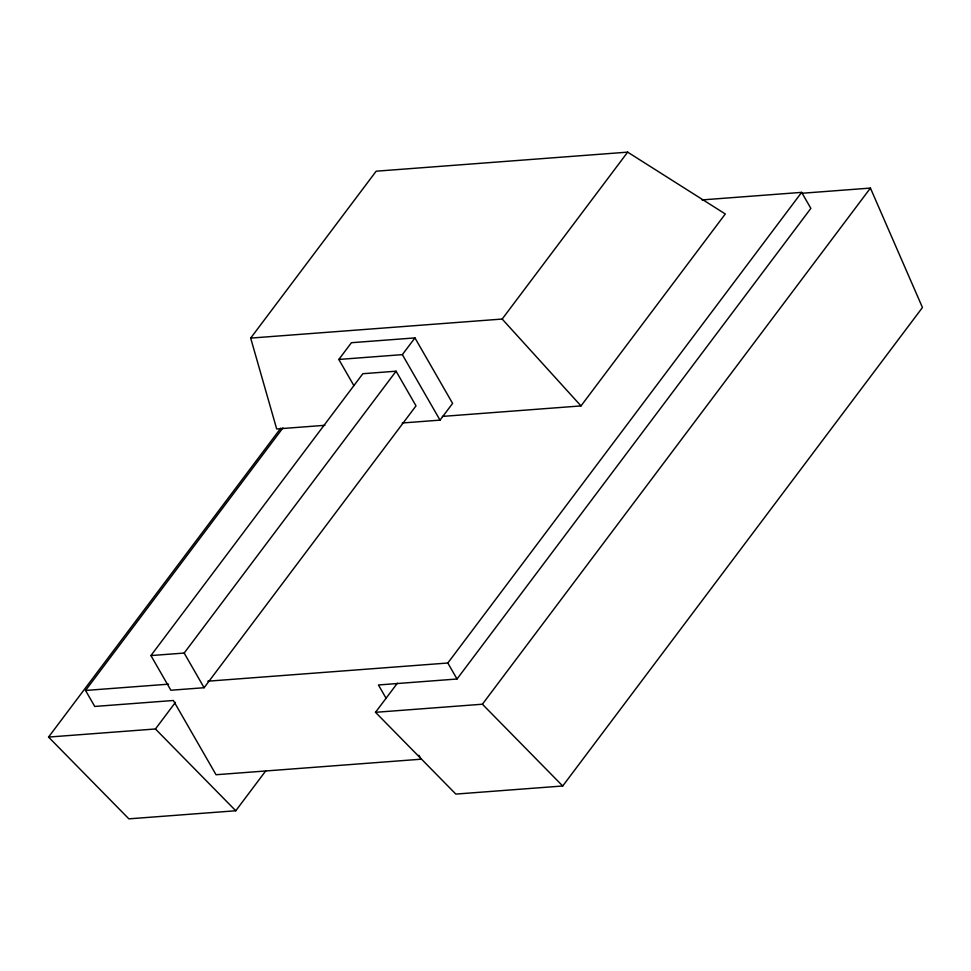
<?xml version="1.0" encoding="UTF-8"?>
<svg xmlns="http://www.w3.org/2000/svg" width="971" height="971" viewBox="0 0 971 971"><rect width="100%" height="100%" fill="white"/><g stroke="black" fill="none" stroke-linecap="round" stroke-linejoin="round"><path stroke-width="1.46" d="M324.897 425.31L276.686 428.964L250.676 338.102L376.165 171.199L627.667 152.144L725.301 213.972L580.998 405.914L442.4 416.413M265.823 770.78L235.771 810.761L128.876 818.856L48.55 737.074L280.825 428.126M418.877 755.292L421.123 759.201L216.035 774.737L173.348 700.492L94.745 706.451L85.545 690.454L282.937 427.908M353.893 385.645L338.83 359.452L351.417 342.714L414.945 337.908L452.607 403.402L440.021 420.127L402.212 422.992M150.93 655.571L362.838 373.714L396.083 371.201L416.013 405.866L204.104 687.723L170.86 690.235L150.93 655.571L184.174 653.058L396.083 371.201M338.83 359.452L402.358 354.633L414.945 337.908M48.55 737.074L155.433 728.978L175.472 702.324M250.676 338.102L502.177 319.046L627.667 152.144M801.172 193.326L870.429 188.083L922.45 307.516L562.719 785.988L455.836 794.084L375.498 712.313L397.357 683.232M207.818 681.193L447.825 663.011L801.658 192.367L810.858 208.377L457.025 679.008L378.435 684.968L385.924 697.991M375.498 712.313L482.393 704.218L870.429 188.083M702.033 199.917L801.658 192.367M85.545 690.454L168.566 684.167M482.393 704.218L562.719 785.988M155.433 728.978L235.771 810.761M502.177 319.046L580.998 405.914M402.358 354.633L440.021 420.127M447.825 663.011L457.025 679.008M184.174 653.058L204.104 687.723"/></g></svg>
